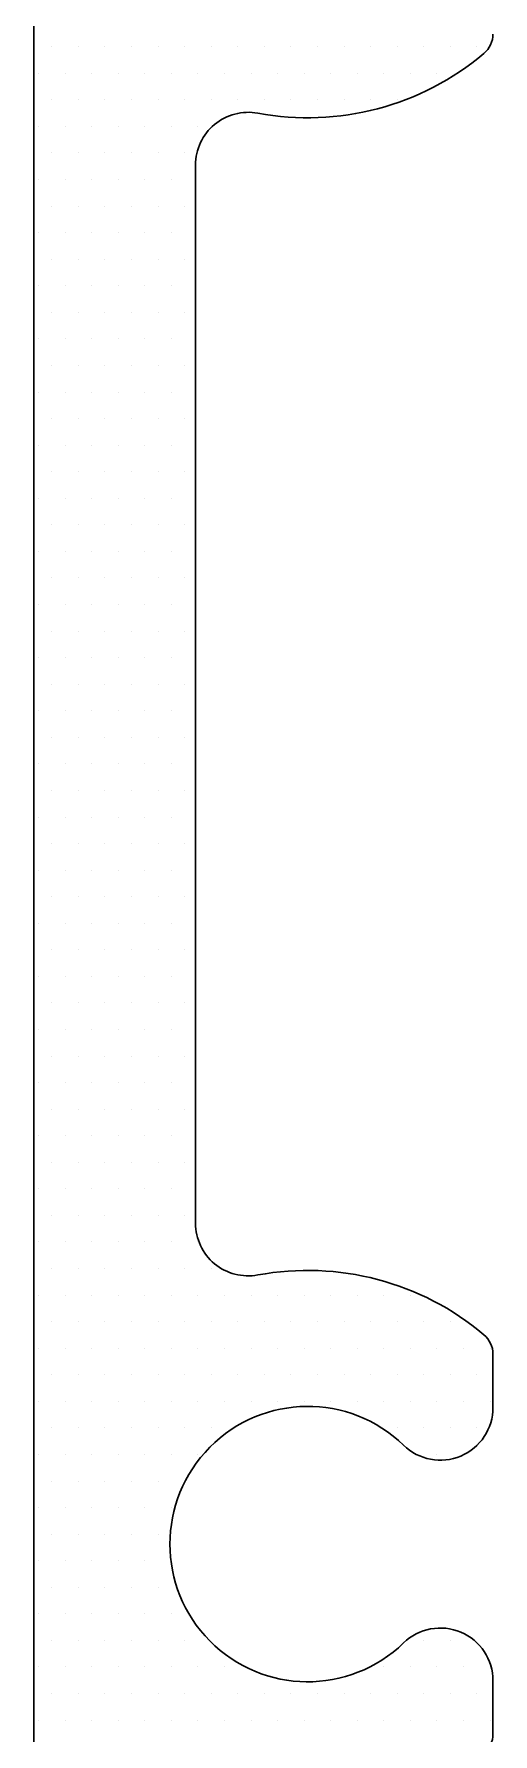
# Model space of a CAD drawing. Header units: inches. Extents: x 3.8 to 36.3, y 0.9 to 43.6.
# Drawn here: x 12.971 to 13.241, y 26.258 to 27.258 of the extents above; entities that cross this region are included whole.
import ezdxf

# ---------------------------------------------------------------- set-up
doc = ezdxf.new("R2010")
doc.units = ezdxf.units.IN
doc.header["$MEASUREMENT"] = 0
doc.layers.add('R-SWTS-DET1', color=1, linetype='Continuous')
doc.layers.add('R-SWTS-PAT1', color=5, linetype='Continuous')

msp = doc.modelspace()

# ---------------------------------------------------------------- linework, layer by layer
at = {"layer": 'R-SWTS-DET1', "lineweight": 30}
for p, q in [((12.97148, 25.8847), (12.97148, 28.2297)), ((13.06648, 26.55848), (13.06648, 27.18096)), ((13.24148, 26.45007), (13.24148, 26.48141)), ((13.24148, 26.25798), (13.24148, 26.28932))]:
    msp.add_line(p, q, dxfattribs=at)
for centre, radius, start, end in [((13.22648, 27.25803), 0.015, 310.07843, 360), ((13.13248, 27.36975), 0.161, 259.49673, 310.07843), ((13.09748, 27.18096), 0.031, 79.49673, 180), ((13.09748, 26.55848), 0.031, 180, 280.50327), ((13.13248, 26.3697), 0.161, 49.92157, 100.50327), ((13.22648, 26.48141), 0.015, 360, 49.92157), ((13.13248, 26.3697), 0.081, 45.85883, 314.14117), ((13.21048, 26.45007), 0.031, 225.85883, 360), ((13.21048, 26.28932), 0.031, 0, 134.14117), ((13.22648, 26.25798), 0.015, 310.07843, 360)]:
    msp.add_arc(centre, radius, start, end, dxfattribs=at)
at = {"layer": 'R-SWTS-PAT1'}
for p, q in [((12.98198, 27.25054), (12.98198, 27.25054)), ((12.9976, 27.25054), (12.9976, 27.25054)), ((13.01323, 27.25054), (13.01323, 27.25054)), ((13.02885, 27.25054), (13.02885, 27.25054)), ((13.04448, 27.25054), (13.04448, 27.25054)), ((13.0601, 27.25054), (13.0601, 27.25054)), ((13.07573, 27.25054), (13.07573, 27.25054)), ((13.09135, 27.25054), (13.09135, 27.25054)), ((13.10698, 27.25054), (13.10698, 27.25054)), ((13.1226, 27.25054), (13.1226, 27.25054)), ((13.13823, 27.25054), (13.13823, 27.25054)), ((13.15385, 27.25054), (13.15385, 27.25054)), ((13.16948, 27.25054), (13.16948, 27.25054)), ((13.1851, 27.25054), (13.1851, 27.25054)), ((13.20073, 27.25054), (13.20073, 27.25054)), ((13.21635, 27.25054), (13.21635, 27.25054)), ((13.23198, 27.25054), (13.23198, 27.25054)), ((12.97416, 27.23492), (12.97416, 27.23492)), ((12.98979, 27.23492), (12.98979, 27.23492)), ((13.00541, 27.23492), (13.00541, 27.23492)), ((13.02104, 27.23492), (13.02104, 27.23492)), ((13.03666, 27.23492), (13.03666, 27.23492)), ((13.05229, 27.23492), (13.05229, 27.23492)), ((13.06791, 27.23492), (13.06791, 27.23492)), ((13.08354, 27.23492), (13.08354, 27.23492)), ((13.09916, 27.23492), (13.09916, 27.23492)), ((13.11479, 27.23492), (13.11479, 27.23492)), ((13.13041, 27.23492), (13.13041, 27.23492)), ((13.14604, 27.23492), (13.14604, 27.23492)), ((13.16166, 27.23492), (13.16166, 27.23492)), ((13.17729, 27.23492), (13.17729, 27.23492)), ((13.19291, 27.23492), (13.19291, 27.23492)), ((13.20854, 27.23492), (13.20854, 27.23492)), ((12.98198, 27.21929), (12.98198, 27.21929)), ((12.9976, 27.21929), (12.9976, 27.21929)), ((13.01323, 27.21929), (13.01323, 27.21929)), ((13.02885, 27.21929), (13.02885, 27.21929)), ((13.04448, 27.21929), (13.04448, 27.21929)), ((13.0601, 27.21929), (13.0601, 27.21929)), ((13.07573, 27.21929), (13.07573, 27.21929)), ((13.09135, 27.21929), (13.09135, 27.21929)), ((13.10698, 27.21929), (13.10698, 27.21929)), ((13.1226, 27.21929), (13.1226, 27.21929)), ((13.13823, 27.21929), (13.13823, 27.21929)), ((13.15385, 27.21929), (13.15385, 27.21929)), ((13.16948, 27.21929), (13.16948, 27.21929)), ((13.1851, 27.21929), (13.1851, 27.21929)), ((12.97416, 27.20367), (12.97416, 27.20367)), ((12.98979, 27.20367), (12.98979, 27.20367)), ((13.00541, 27.20367), (13.00541, 27.20367)), ((13.02104, 27.20367), (13.02104, 27.20367)), ((13.03666, 27.20367), (13.03666, 27.20367)), ((13.05229, 27.20367), (13.05229, 27.20367)), ((13.06791, 27.20367), (13.06791, 27.20367)), ((12.98198, 27.18804), (12.98198, 27.18804)), ((12.9976, 27.18804), (12.9976, 27.18804)), ((13.01323, 27.18804), (13.01323, 27.18804)), ((13.02885, 27.18804), (13.02885, 27.18804)), ((13.04448, 27.18804), (13.04448, 27.18804)), ((13.0601, 27.18804), (13.0601, 27.18804)), ((12.97416, 27.17242), (12.97416, 27.17242)), ((12.98979, 27.17242), (12.98979, 27.17242)), ((13.00541, 27.17242), (13.00541, 27.17242)), ((13.02104, 27.17242), (13.02104, 27.17242)), ((13.03666, 27.17242), (13.03666, 27.17242)), ((13.05229, 27.17242), (13.05229, 27.17242)), ((12.98198, 27.15679), (12.98198, 27.15679)), ((12.9976, 27.15679), (12.9976, 27.15679)), ((13.01323, 27.15679), (13.01323, 27.15679)), ((13.02885, 27.15679), (13.02885, 27.15679)), ((13.04448, 27.15679), (13.04448, 27.15679)), ((13.0601, 27.15679), (13.0601, 27.15679)), ((12.97416, 27.14117), (12.97416, 27.14117)), ((12.98979, 27.14117), (12.98979, 27.14117)), ((13.00541, 27.14117), (13.00541, 27.14117)), ((13.02104, 27.14117), (13.02104, 27.14117)), ((13.03666, 27.14117), (13.03666, 27.14117)), ((13.05229, 27.14117), (13.05229, 27.14117)), ((12.98198, 27.12554), (12.98198, 27.12554)), ((12.9976, 27.12554), (12.9976, 27.12554)), ((13.01323, 27.12554), (13.01323, 27.12554)), ((13.02885, 27.12554), (13.02885, 27.12554)), ((13.04448, 27.12554), (13.04448, 27.12554)), ((13.0601, 27.12554), (13.0601, 27.12554)), ((12.97416, 27.10992), (12.97416, 27.10992)), ((12.98979, 27.10992), (12.98979, 27.10992)), ((13.00541, 27.10992), (13.00541, 27.10992)), ((13.02104, 27.10992), (13.02104, 27.10992)), ((13.03666, 27.10992), (13.03666, 27.10992)), ((13.05229, 27.10992), (13.05229, 27.10992)), ((12.98198, 27.09429), (12.98198, 27.09429)), ((12.9976, 27.09429), (12.9976, 27.09429)), ((13.01323, 27.09429), (13.01323, 27.09429)), ((13.02885, 27.09429), (13.02885, 27.09429)), ((13.04448, 27.09429), (13.04448, 27.09429)), ((13.0601, 27.09429), (13.0601, 27.09429)), ((12.97416, 27.07867), (12.97416, 27.07867)), ((12.98979, 27.07867), (12.98979, 27.07867)), ((13.00541, 27.07867), (13.00541, 27.07867)), ((13.02104, 27.07867), (13.02104, 27.07867)), ((13.03666, 27.07867), (13.03666, 27.07867)), ((13.05229, 27.07867), (13.05229, 27.07867)), ((12.98198, 27.06304), (12.98198, 27.06304)), ((12.9976, 27.06304), (12.9976, 27.06304)), ((13.01323, 27.06304), (13.01323, 27.06304)), ((13.02885, 27.06304), (13.02885, 27.06304)), ((13.04448, 27.06304), (13.04448, 27.06304)), ((13.0601, 27.06304), (13.0601, 27.06304)), ((12.97416, 27.04742), (12.97416, 27.04742)), ((12.98979, 27.04742), (12.98979, 27.04742)), ((13.00541, 27.04742), (13.00541, 27.04742)), ((13.02104, 27.04742), (13.02104, 27.04742)), ((13.03666, 27.04742), (13.03666, 27.04742)), ((13.05229, 27.04742), (13.05229, 27.04742)), ((12.98198, 27.03179), (12.98198, 27.03179)), ((12.9976, 27.03179), (12.9976, 27.03179)), ((13.01323, 27.03179), (13.01323, 27.03179)), ((13.02885, 27.03179), (13.02885, 27.03179)), ((13.04448, 27.03179), (13.04448, 27.03179)), ((13.0601, 27.03179), (13.0601, 27.03179)), ((12.97416, 27.01617), (12.97416, 27.01617)), ((12.98979, 27.01617), (12.98979, 27.01617)), ((13.00541, 27.01617), (13.00541, 27.01617)), ((13.02104, 27.01617), (13.02104, 27.01617)), ((13.03666, 27.01617), (13.03666, 27.01617)), ((13.05229, 27.01617), (13.05229, 27.01617)), ((12.98198, 27.00054), (12.98198, 27.00054)), ((12.9976, 27.00054), (12.9976, 27.00054)), ((13.01323, 27.00054), (13.01323, 27.00054)), ((13.02885, 27.00054), (13.02885, 27.00054)), ((13.04448, 27.00054), (13.04448, 27.00054)), ((13.0601, 27.00054), (13.0601, 27.00054)), ((12.97416, 26.98492), (12.97416, 26.98492)), ((12.98979, 26.98492), (12.98979, 26.98492)), ((13.00541, 26.98492), (13.00541, 26.98492)), ((13.02104, 26.98492), (13.02104, 26.98492)), ((13.03666, 26.98492), (13.03666, 26.98492)), ((13.05229, 26.98492), (13.05229, 26.98492)), ((12.98198, 26.96929), (12.98198, 26.96929)), ((12.9976, 26.96929), (12.9976, 26.96929)), ((13.01323, 26.96929), (13.01323, 26.96929)), ((13.02885, 26.96929), (13.02885, 26.96929)), ((13.04448, 26.96929), (13.04448, 26.96929)), ((13.0601, 26.96929), (13.0601, 26.96929)), ((12.97416, 26.95367), (12.97416, 26.95367)), ((12.98979, 26.95367), (12.98979, 26.95367)), ((13.00541, 26.95367), (13.00541, 26.95367)), ((13.02104, 26.95367), (13.02104, 26.95367)), ((13.03666, 26.95367), (13.03666, 26.95367)), ((13.05229, 26.95367), (13.05229, 26.95367)), ((12.98198, 26.93804), (12.98198, 26.93804)), ((12.9976, 26.93804), (12.9976, 26.93804)), ((13.01323, 26.93804), (13.01323, 26.93804)), ((13.02885, 26.93804), (13.02885, 26.93804)), ((13.04448, 26.93804), (13.04448, 26.93804)), ((13.0601, 26.93804), (13.0601, 26.93804)), ((12.97416, 26.92242), (12.97416, 26.92242)), ((12.98979, 26.92242), (12.98979, 26.92242)), ((13.00541, 26.92242), (13.00541, 26.92242)), ((13.02104, 26.92242), (13.02104, 26.92242)), ((13.03666, 26.92242), (13.03666, 26.92242)), ((13.05229, 26.92242), (13.05229, 26.92242)), ((12.98198, 26.90679), (12.98198, 26.90679)), ((12.9976, 26.90679), (12.9976, 26.90679)), ((13.01323, 26.90679), (13.01323, 26.90679)), ((13.02885, 26.90679), (13.02885, 26.90679)), ((13.04448, 26.90679), (13.04448, 26.90679)), ((13.0601, 26.90679), (13.0601, 26.90679)), ((12.97416, 26.89117), (12.97416, 26.89117)), ((12.98979, 26.89117), (12.98979, 26.89117)), ((13.00541, 26.89117), (13.00541, 26.89117)), ((13.02104, 26.89117), (13.02104, 26.89117)), ((13.03666, 26.89117), (13.03666, 26.89117)), ((13.05229, 26.89117), (13.05229, 26.89117)), ((12.98198, 26.87554), (12.98198, 26.87554)), ((12.9976, 26.87554), (12.9976, 26.87554)), ((13.01323, 26.87554), (13.01323, 26.87554)), ((13.02885, 26.87554), (13.02885, 26.87554)), ((13.04448, 26.87554), (13.04448, 26.87554)), ((13.0601, 26.87554), (13.0601, 26.87554)), ((12.97416, 26.85992), (12.97416, 26.85992)), ((12.98979, 26.85992), (12.98979, 26.85992)), ((13.00541, 26.85992), (13.00541, 26.85992)), ((13.02104, 26.85992), (13.02104, 26.85992)), ((13.03666, 26.85992), (13.03666, 26.85992)), ((13.05229, 26.85992), (13.05229, 26.85992)), ((12.98198, 26.84429), (12.98198, 26.84429)), ((12.9976, 26.84429), (12.9976, 26.84429)), ((13.01323, 26.84429), (13.01323, 26.84429)), ((13.02885, 26.84429), (13.02885, 26.84429)), ((13.04448, 26.84429), (13.04448, 26.84429)), ((13.0601, 26.84429), (13.0601, 26.84429)), ((12.97416, 26.82867), (12.97416, 26.82867)), ((12.98979, 26.82867), (12.98979, 26.82867)), ((13.00541, 26.82867), (13.00541, 26.82867)), ((13.02104, 26.82867), (13.02104, 26.82867)), ((13.03666, 26.82867), (13.03666, 26.82867)), ((13.05229, 26.82867), (13.05229, 26.82867)), ((12.98198, 26.81304), (12.98198, 26.81304)), ((12.9976, 26.81304), (12.9976, 26.81304)), ((13.01323, 26.81304), (13.01323, 26.81304)), ((13.02885, 26.81304), (13.02885, 26.81304)), ((13.04448, 26.81304), (13.04448, 26.81304)), ((13.0601, 26.81304), (13.0601, 26.81304)), ((12.97416, 26.79742), (12.97416, 26.79742)), ((12.98979, 26.79742), (12.98979, 26.79742)), ((13.00541, 26.79742), (13.00541, 26.79742)), ((13.02104, 26.79742), (13.02104, 26.79742)), ((13.03666, 26.79742), (13.03666, 26.79742)), ((13.05229, 26.79742), (13.05229, 26.79742)), ((12.98198, 26.78179), (12.98198, 26.78179)), ((12.9976, 26.78179), (12.9976, 26.78179)), ((13.01323, 26.78179), (13.01323, 26.78179)), ((13.02885, 26.78179), (13.02885, 26.78179)), ((13.04448, 26.78179), (13.04448, 26.78179)), ((13.0601, 26.78179), (13.0601, 26.78179)), ((12.97416, 26.76617), (12.97416, 26.76617)), ((12.98979, 26.76617), (12.98979, 26.76617)), ((13.00541, 26.76617), (13.00541, 26.76617)), ((13.02104, 26.76617), (13.02104, 26.76617)), ((13.03666, 26.76617), (13.03666, 26.76617)), ((13.05229, 26.76617), (13.05229, 26.76617)), ((12.98198, 26.75054), (12.98198, 26.75054)), ((12.9976, 26.75054), (12.9976, 26.75054)), ((13.01323, 26.75054), (13.01323, 26.75054)), ((13.02885, 26.75054), (13.02885, 26.75054)), ((13.04448, 26.75054), (13.04448, 26.75054)), ((13.0601, 26.75054), (13.0601, 26.75054)), ((12.97416, 26.73492), (12.97416, 26.73492)), ((12.98979, 26.73492), (12.98979, 26.73492)), ((13.00541, 26.73492), (13.00541, 26.73492)), ((13.02104, 26.73492), (13.02104, 26.73492)), ((13.03666, 26.73492), (13.03666, 26.73492)), ((13.05229, 26.73492), (13.05229, 26.73492)), ((12.98198, 26.71929), (12.98198, 26.71929)), ((12.9976, 26.71929), (12.9976, 26.71929)), ((13.01323, 26.71929), (13.01323, 26.71929)), ((13.02885, 26.71929), (13.02885, 26.71929)), ((13.04448, 26.71929), (13.04448, 26.71929)), ((13.0601, 26.71929), (13.0601, 26.71929)), ((12.97416, 26.70367), (12.97416, 26.70367)), ((12.98979, 26.70367), (12.98979, 26.70367)), ((13.00541, 26.70367), (13.00541, 26.70367)), ((13.02104, 26.70367), (13.02104, 26.70367)), ((13.03666, 26.70367), (13.03666, 26.70367)), ((13.05229, 26.70367), (13.05229, 26.70367)), ((12.98198, 26.68804), (12.98198, 26.68804)), ((12.9976, 26.68804), (12.9976, 26.68804)), ((13.01323, 26.68804), (13.01323, 26.68804)), ((13.02885, 26.68804), (13.02885, 26.68804)), ((13.04448, 26.68804), (13.04448, 26.68804)), ((13.0601, 26.68804), (13.0601, 26.68804)), ((12.97416, 26.67242), (12.97416, 26.67242)), ((12.98979, 26.67242), (12.98979, 26.67242)), ((13.00541, 26.67242), (13.00541, 26.67242)), ((13.02104, 26.67242), (13.02104, 26.67242)), ((13.03666, 26.67242), (13.03666, 26.67242)), ((13.05229, 26.67242), (13.05229, 26.67242)), ((12.98198, 26.65679), (12.98198, 26.65679)), ((12.9976, 26.65679), (12.9976, 26.65679)), ((13.01323, 26.65679), (13.01323, 26.65679)), ((13.02885, 26.65679), (13.02885, 26.65679)), ((13.04448, 26.65679), (13.04448, 26.65679)), ((13.0601, 26.65679), (13.0601, 26.65679)), ((12.97416, 26.64117), (12.97416, 26.64117)), ((12.98979, 26.64117), (12.98979, 26.64117)), ((13.00541, 26.64117), (13.00541, 26.64117)), ((13.02104, 26.64117), (13.02104, 26.64117)), ((13.03666, 26.64117), (13.03666, 26.64117)), ((13.05229, 26.64117), (13.05229, 26.64117)), ((12.98198, 26.62554), (12.98198, 26.62554)), ((12.9976, 26.62554), (12.9976, 26.62554)), ((13.01323, 26.62554), (13.01323, 26.62554)), ((13.02885, 26.62554), (13.02885, 26.62554)), ((13.04448, 26.62554), (13.04448, 26.62554)), ((13.0601, 26.62554), (13.0601, 26.62554)), ((12.97416, 26.60992), (12.97416, 26.60992)), ((12.98979, 26.60992), (12.98979, 26.60992)), ((13.00541, 26.60992), (13.00541, 26.60992)), ((13.02104, 26.60992), (13.02104, 26.60992)), ((13.03666, 26.60992), (13.03666, 26.60992)), ((13.05229, 26.60992), (13.05229, 26.60992)), ((12.98198, 26.59429), (12.98198, 26.59429)), ((12.9976, 26.59429), (12.9976, 26.59429)), ((13.01323, 26.59429), (13.01323, 26.59429)), ((13.02885, 26.59429), (13.02885, 26.59429)), ((13.04448, 26.59429), (13.04448, 26.59429)), ((13.0601, 26.59429), (13.0601, 26.59429)), ((12.97416, 26.57867), (12.97416, 26.57867)), ((12.98979, 26.57867), (12.98979, 26.57867)), ((13.00541, 26.57867), (13.00541, 26.57867)), ((13.02104, 26.57867), (13.02104, 26.57867)), ((13.03666, 26.57867), (13.03666, 26.57867)), ((13.05229, 26.57867), (13.05229, 26.57867)), ((12.98198, 26.56304), (12.98198, 26.56304)), ((12.9976, 26.56304), (12.9976, 26.56304)), ((13.01323, 26.56304), (13.01323, 26.56304)), ((13.02885, 26.56304), (13.02885, 26.56304)), ((13.04448, 26.56304), (13.04448, 26.56304)), ((13.0601, 26.56304), (13.0601, 26.56304)), ((12.97416, 26.54742), (12.97416, 26.54742)), ((12.98979, 26.54742), (12.98979, 26.54742)), ((13.00541, 26.54742), (13.00541, 26.54742)), ((13.02104, 26.54742), (13.02104, 26.54742)), ((13.03666, 26.54742), (13.03666, 26.54742)), ((13.05229, 26.54742), (13.05229, 26.54742)), ((13.06791, 26.54742), (13.06791, 26.54742)), ((12.98198, 26.53179), (12.98198, 26.53179)), ((12.9976, 26.53179), (12.9976, 26.53179)), ((13.01323, 26.53179), (13.01323, 26.53179)), ((13.02885, 26.53179), (13.02885, 26.53179)), ((13.04448, 26.53179), (13.04448, 26.53179)), ((13.0601, 26.53179), (13.0601, 26.53179)), ((13.07573, 26.53179), (13.07573, 26.53179)), ((12.97416, 26.51617), (12.97416, 26.51617)), ((12.98979, 26.51617), (12.98979, 26.51617)), ((13.00541, 26.51617), (13.00541, 26.51617)), ((13.02104, 26.51617), (13.02104, 26.51617)), ((13.03666, 26.51617), (13.03666, 26.51617)), ((13.05229, 26.51617), (13.05229, 26.51617)), ((13.06791, 26.51617), (13.06791, 26.51617)), ((13.08354, 26.51617), (13.08354, 26.51617)), ((13.09916, 26.51617), (13.09916, 26.51617)), ((13.11479, 26.51617), (13.11479, 26.51617)), ((13.13041, 26.51617), (13.13041, 26.51617)), ((13.14604, 26.51617), (13.14604, 26.51617)), ((13.16166, 26.51617), (13.16166, 26.51617)), ((13.17729, 26.51617), (13.17729, 26.51617)), ((13.19291, 26.51617), (13.19291, 26.51617)), ((12.98198, 26.50054), (12.98198, 26.50054)), ((12.9976, 26.50054), (12.9976, 26.50054)), ((13.01323, 26.50054), (13.01323, 26.50054)), ((13.02885, 26.50054), (13.02885, 26.50054)), ((13.04448, 26.50054), (13.04448, 26.50054)), ((13.0601, 26.50054), (13.0601, 26.50054)), ((13.07573, 26.50054), (13.07573, 26.50054)), ((13.09135, 26.50054), (13.09135, 26.50054)), ((13.10698, 26.50054), (13.10698, 26.50054)), ((13.1226, 26.50054), (13.1226, 26.50054)), ((13.13823, 26.50054), (13.13823, 26.50054)), ((13.15385, 26.50054), (13.15385, 26.50054)), ((13.16948, 26.50054), (13.16948, 26.50054)), ((13.1851, 26.50054), (13.1851, 26.50054)), ((13.20073, 26.50054), (13.20073, 26.50054)), ((13.21635, 26.50054), (13.21635, 26.50054)), ((12.97416, 26.48492), (12.97416, 26.48492)), ((12.98979, 26.48492), (12.98979, 26.48492)), ((13.00541, 26.48492), (13.00541, 26.48492)), ((13.02104, 26.48492), (13.02104, 26.48492)), ((13.03666, 26.48492), (13.03666, 26.48492)), ((13.05229, 26.48492), (13.05229, 26.48492)), ((13.06791, 26.48492), (13.06791, 26.48492)), ((13.08354, 26.48492), (13.08354, 26.48492)), ((13.09916, 26.48492), (13.09916, 26.48492)), ((13.11479, 26.48492), (13.11479, 26.48492)), ((13.13041, 26.48492), (13.13041, 26.48492)), ((13.14604, 26.48492), (13.14604, 26.48492)), ((13.16166, 26.48492), (13.16166, 26.48492)), ((13.17729, 26.48492), (13.17729, 26.48492)), ((13.19291, 26.48492), (13.19291, 26.48492)), ((13.20854, 26.48492), (13.20854, 26.48492)), ((13.22416, 26.48492), (13.22416, 26.48492)), ((13.23979, 26.48492), (13.23979, 26.48492)), ((12.98198, 26.46929), (12.98198, 26.46929)), ((12.9976, 26.46929), (12.9976, 26.46929)), ((13.01323, 26.46929), (13.01323, 26.46929)), ((13.02885, 26.46929), (13.02885, 26.46929)), ((13.04448, 26.46929), (13.04448, 26.46929)), ((13.0601, 26.46929), (13.0601, 26.46929)), ((13.07573, 26.46929), (13.07573, 26.46929)), ((13.09135, 26.46929), (13.09135, 26.46929)), ((13.10698, 26.46929), (13.10698, 26.46929)), ((13.1226, 26.46929), (13.1226, 26.46929)), ((13.13823, 26.46929), (13.13823, 26.46929)), ((13.15385, 26.46929), (13.15385, 26.46929)), ((13.16948, 26.46929), (13.16948, 26.46929)), ((13.1851, 26.46929), (13.1851, 26.46929)), ((13.20073, 26.46929), (13.20073, 26.46929)), ((13.21635, 26.46929), (13.21635, 26.46929)), ((13.23198, 26.46929), (13.23198, 26.46929)), ((12.97416, 26.45367), (12.97416, 26.45367)), ((12.98979, 26.45367), (12.98979, 26.45367)), ((13.00541, 26.45367), (13.00541, 26.45367)), ((13.02104, 26.45367), (13.02104, 26.45367)), ((13.03666, 26.45367), (13.03666, 26.45367)), ((13.05229, 26.45367), (13.05229, 26.45367)), ((13.06791, 26.45367), (13.06791, 26.45367)), ((13.08354, 26.45367), (13.08354, 26.45367)), ((13.09916, 26.45367), (13.09916, 26.45367)), ((13.11479, 26.45367), (13.11479, 26.45367)), ((13.13041, 26.45367), (13.13041, 26.45367)), ((13.14604, 26.45367), (13.14604, 26.45367)), ((13.16166, 26.45367), (13.16166, 26.45367)), ((13.17729, 26.45367), (13.17729, 26.45367)), ((13.19291, 26.45367), (13.19291, 26.45367)), ((13.20854, 26.45367), (13.20854, 26.45367)), ((13.22416, 26.45367), (13.22416, 26.45367)), ((13.23979, 26.45367), (13.23979, 26.45367)), ((12.98198, 26.43804), (12.98198, 26.43804)), ((12.9976, 26.43804), (12.9976, 26.43804)), ((13.01323, 26.43804), (13.01323, 26.43804)), ((13.02885, 26.43804), (13.02885, 26.43804)), ((13.04448, 26.43804), (13.04448, 26.43804)), ((13.0601, 26.43804), (13.0601, 26.43804)), ((13.07573, 26.43804), (13.07573, 26.43804)), ((13.1851, 26.43804), (13.1851, 26.43804)), ((13.20073, 26.43804), (13.20073, 26.43804)), ((13.21635, 26.43804), (13.21635, 26.43804)), ((13.23198, 26.43804), (13.23198, 26.43804)), ((12.97416, 26.42242), (12.97416, 26.42242)), ((12.98979, 26.42242), (12.98979, 26.42242)), ((13.00541, 26.42242), (13.00541, 26.42242)), ((13.02104, 26.42242), (13.02104, 26.42242)), ((13.03666, 26.42242), (13.03666, 26.42242)), ((13.05229, 26.42242), (13.05229, 26.42242)), ((13.06791, 26.42242), (13.06791, 26.42242)), ((13.20854, 26.42242), (13.20854, 26.42242)), ((13.22416, 26.42242), (13.22416, 26.42242)), ((12.98198, 26.40679), (12.98198, 26.40679)), ((12.9976, 26.40679), (12.9976, 26.40679)), ((13.01323, 26.40679), (13.01323, 26.40679)), ((13.02885, 26.40679), (13.02885, 26.40679)), ((13.04448, 26.40679), (13.04448, 26.40679)), ((13.0601, 26.40679), (13.0601, 26.40679)), ((12.97416, 26.39117), (12.97416, 26.39117)), ((12.98979, 26.39117), (12.98979, 26.39117)), ((13.00541, 26.39117), (13.00541, 26.39117)), ((13.02104, 26.39117), (13.02104, 26.39117)), ((13.03666, 26.39117), (13.03666, 26.39117)), ((13.05229, 26.39117), (13.05229, 26.39117)), ((12.98198, 26.37554), (12.98198, 26.37554)), ((12.9976, 26.37554), (12.9976, 26.37554)), ((13.01323, 26.37554), (13.01323, 26.37554)), ((13.02885, 26.37554), (13.02885, 26.37554)), ((13.04448, 26.37554), (13.04448, 26.37554)), ((12.97416, 26.35992), (12.97416, 26.35992)), ((12.98979, 26.35992), (12.98979, 26.35992)), ((13.00541, 26.35992), (13.00541, 26.35992)), ((13.02104, 26.35992), (13.02104, 26.35992)), ((13.03666, 26.35992), (13.03666, 26.35992)), ((12.98198, 26.34429), (12.98198, 26.34429)), ((12.9976, 26.34429), (12.9976, 26.34429)), ((13.01323, 26.34429), (13.01323, 26.34429)), ((13.02885, 26.34429), (13.02885, 26.34429)), ((13.04448, 26.34429), (13.04448, 26.34429)), ((12.97416, 26.32867), (12.97416, 26.32867)), ((12.98979, 26.32867), (12.98979, 26.32867)), ((13.00541, 26.32867), (13.00541, 26.32867)), ((13.02104, 26.32867), (13.02104, 26.32867)), ((13.03666, 26.32867), (13.03666, 26.32867)), ((13.05229, 26.32867), (13.05229, 26.32867)), ((12.98198, 26.31304), (12.98198, 26.31304)), ((12.9976, 26.31304), (12.9976, 26.31304)), ((13.01323, 26.31304), (13.01323, 26.31304)), ((13.02885, 26.31304), (13.02885, 26.31304)), ((13.04448, 26.31304), (13.04448, 26.31304)), ((13.0601, 26.31304), (13.0601, 26.31304)), ((13.20073, 26.31304), (13.20073, 26.31304)), ((13.21635, 26.31304), (13.21635, 26.31304)), ((12.97416, 26.29742), (12.97416, 26.29742)), ((12.98979, 26.29742), (12.98979, 26.29742)), ((13.00541, 26.29742), (13.00541, 26.29742)), ((13.02104, 26.29742), (13.02104, 26.29742)), ((13.03666, 26.29742), (13.03666, 26.29742)), ((13.05229, 26.29742), (13.05229, 26.29742)), ((13.06791, 26.29742), (13.06791, 26.29742)), ((13.08354, 26.29742), (13.08354, 26.29742)), ((13.17729, 26.29742), (13.17729, 26.29742)), ((13.19291, 26.29742), (13.19291, 26.29742)), ((13.20854, 26.29742), (13.20854, 26.29742)), ((13.22416, 26.29742), (13.22416, 26.29742)), ((13.23979, 26.29742), (13.23979, 26.29742)), ((12.98198, 26.28179), (12.98198, 26.28179)), ((12.9976, 26.28179), (12.9976, 26.28179)), ((13.01323, 26.28179), (13.01323, 26.28179)), ((13.02885, 26.28179), (13.02885, 26.28179)), ((13.04448, 26.28179), (13.04448, 26.28179)), ((13.0601, 26.28179), (13.0601, 26.28179)), ((13.07573, 26.28179), (13.07573, 26.28179)), ((13.09135, 26.28179), (13.09135, 26.28179)), ((13.10698, 26.28179), (13.10698, 26.28179)), ((13.1226, 26.28179), (13.1226, 26.28179)), ((13.13823, 26.28179), (13.13823, 26.28179)), ((13.15385, 26.28179), (13.15385, 26.28179)), ((13.16948, 26.28179), (13.16948, 26.28179)), ((13.1851, 26.28179), (13.1851, 26.28179)), ((13.20073, 26.28179), (13.20073, 26.28179)), ((13.21635, 26.28179), (13.21635, 26.28179)), ((13.23198, 26.28179), (13.23198, 26.28179)), ((12.97416, 26.26617), (12.97416, 26.26617)), ((12.98979, 26.26617), (12.98979, 26.26617)), ((13.00541, 26.26617), (13.00541, 26.26617)), ((13.02104, 26.26617), (13.02104, 26.26617)), ((13.03666, 26.26617), (13.03666, 26.26617)), ((13.05229, 26.26617), (13.05229, 26.26617)), ((13.06791, 26.26617), (13.06791, 26.26617)), ((13.08354, 26.26617), (13.08354, 26.26617)), ((13.09916, 26.26617), (13.09916, 26.26617)), ((13.11479, 26.26617), (13.11479, 26.26617)), ((13.13041, 26.26617), (13.13041, 26.26617)), ((13.14604, 26.26617), (13.14604, 26.26617)), ((13.16166, 26.26617), (13.16166, 26.26617)), ((13.17729, 26.26617), (13.17729, 26.26617)), ((13.19291, 26.26617), (13.19291, 26.26617)), ((13.20854, 26.26617), (13.20854, 26.26617)), ((13.22416, 26.26617), (13.22416, 26.26617)), ((13.23979, 26.26617), (13.23979, 26.26617))]:
    msp.add_line(p, q, dxfattribs=at)

doc.saveas('drawing.dxf')
